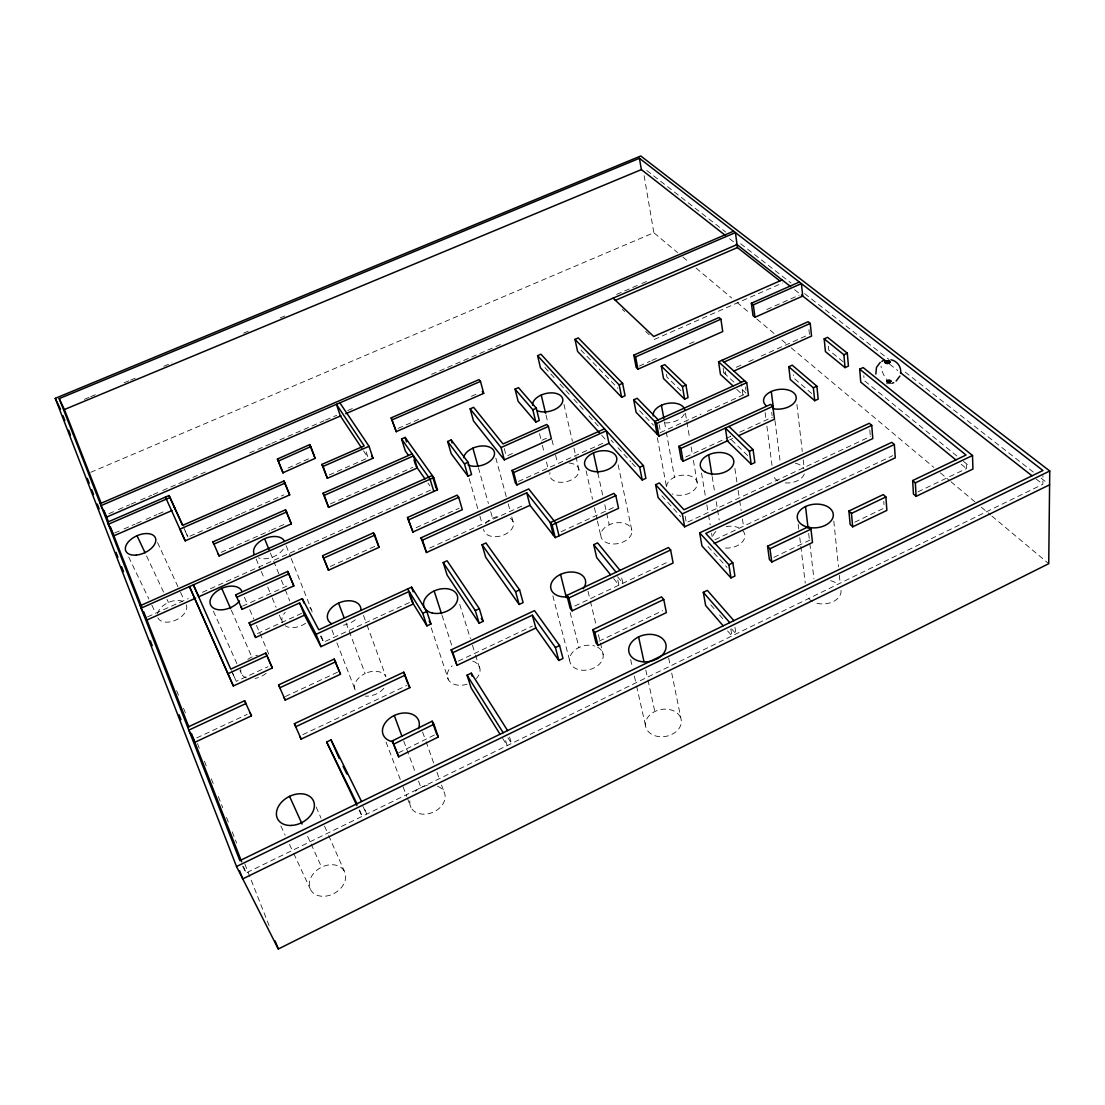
<?xml version="1.0" encoding="UTF-8"?>
<svg xmlns="http://www.w3.org/2000/svg" width="1105" height="1105" viewBox="0 0 1105 1105"><rect width="100%" height="100%" fill="white"/><g stroke="black" fill="none" stroke-linecap="round" stroke-linejoin="round"><path stroke-width="0.75" stroke-dasharray="5 3.75" d="M242.617 866.14L246.07 872.991L1042.844 484.28L1042.913 475.675M889.249 379.844L888.379 382.717M889.718 379.885L887.909 382.675M890.147 379.996L887.495 382.565M890.52 380.148L887.108 382.413M890.823 380.355L886.804 382.206M398.56 752.809L435.08 734.673M599.034 641.19L662.627 610.692M773.914 557.334L810.034 540.014M854.787 522.168L884.262 508.024M917.993 491.836L966.447 468.575L966.24 461.807M302.811 734.659L406.709 685.528M458.354 661.094L532.403 626.079M574.78 606.037L669.409 561.271M714.963 539.737L892.716 455.661M687.863 521.988L870.339 436.475M196.731 737.919L247.133 714.396M285.408 696.523L337.522 672.213M231.442 670.68L236.277 681.343L268.018 666.688M561.133 531.726L616.618 506.104M320.436 636.093L323.641 642.143L410.245 602.156M685.763 456.987L724.397 439.238M725.944 438.533L730.585 436.392M739.853 432.138L772.312 417.234M729.576 439.859L732.684 438.436M257.437 633.552L301.637 613.372M660.196 432.663L700.943 414.154M707.214 411.309L746.4 393.504L740.143 387.772M429.652 548.066L525.124 504.571M242.52 606.148L289.441 584.932M330.257 566.492L376.114 545.76M416.102 527.693L459.238 508.19M518.425 481.435L605.595 442.028M288.018 468.05L310.919 457.788M723.153 368.145L723.844 372.855L726.966 371.46M736.303 367.261L740.972 365.161M748.748 361.666L753.417 359.567M761.193 356.059L807.879 335.064M147.518 616.88L188.278 598.62M202.395 592.308L431.282 489.819M507.844 455.55L515.593 452.069M541.947 440.273L548.149 437.497M639.298 366.045L650.279 361.183M651.84 360.492L656.536 358.407M689.465 343.807L694.161 341.721M766.842 309.497L799.15 295.159M221.18 552.334L235.296 546.077M236.857 545.373L269.786 530.773M271.347 530.082L287.024 523.121M330.464 503.866L412.787 467.346M654.257 339.497L782.492 282.99M185.184 531.077L187.933 537.058L205.212 529.461M206.787 528.77L217.782 523.936M219.356 523.245L239.785 514.267M241.36 513.576L283.792 494.93M329.249 474.943L368.172 457.829L365.686 450.37M398.049 428.395L421.433 418.173M471.324 396.35L479.114 392.952M114.644 533.011L122.489 529.613M124.05 528.922L135.031 524.157M136.592 523.466L144.437 520.054M145.998 519.378L156.979 514.612M158.554 513.922L166.385 510.51M108.925 513.687L116.84 510.275M118.415 509.585L129.492 504.805M131.067 504.129L138.981 500.717M140.556 500.026L151.634 495.247M153.208 494.557L161.123 491.145M162.697 490.468L183.264 481.587M184.839 480.896L205.406 472.015M249.689 452.884L270.255 444.003M271.83 443.326L324.027 420.784M325.602 420.093L336.68 415.314M347.743 410.535L355.658 407.123M431.572 374.333L502.734 343.586M616.604 294.4L640.334 284.151M641.908 283.474L646.66 281.416M90.707 472.318L653.842 232.713L677.614 252.631M84.339 399.319L89.118 397.344M90.707 396.681L95.472 394.692M124.105 382.8L129.009 380.755M130.597 380.106L135.376 378.117M163.871 366.266L171.979 362.896M243.597 333.144L248.376 331.155M280.2 317.922L284.98 315.933M891.058 380.59L886.569 381.971M891.21 380.852L886.431 381.708M891.5 383.463L886.155 383.794M891.265 381.128L886.376 381.432M891.224 381.405L886.417 381.156M891.086 381.681L886.542 380.866M890.879 381.957L886.763 380.603M890.575 382.192L887.066 380.369M890.216 382.385L887.84 380.01M646.77 170.46L725.75 232.091M740.668 243.735L791.028 283.032M804.606 293.626L889.014 359.484M905.202 372.123L1034.363 472.912M1041.159 478.216L1046.877 482.678M729.535 238.708L734.963 242.962M794.647 289.745L800.061 293.985M889.58 364.153L897.73 370.534M1036.062 478.976L1042.844 484.28M843.198 361.805L828.778 350.092L828.322 345.312M956.902 456.02L864.207 380.534L863.806 375.672M963.519 461.407L970.149 466.807M961.17 464.252L966.447 468.575M682.89 257.064L689.492 262.589M696.109 268.128L731.759 298.019M737.049 302.439L750.254 313.516M756.856 319.055L775.337 334.553M781.939 340.078L789.868 346.721M791.194 347.826L933.822 467.374M940.424 472.912L949.678 480.661M950.991 481.766L974.762 501.698M981.364 507.236L990.619 514.985M991.931 516.09L1048.728 563.688M811.747 393.546L793.68 377.951L793.321 374.761M723.844 372.855L733.872 382.04M736.704 389.333L742.947 395.079L741.386 383.96M622.295 309.248L624.753 311.569M645.652 331.348L651.798 337.177M680.998 390.742L666.909 377.04L666.37 373.946M747.671 455.578L730.888 439.251L730.405 436.047M580.885 349.995L617.916 388.311M639.588 410.756L653.594 425.232M544.903 367.523L555.345 378.987M560 384.084L569.282 394.264M573.923 399.361L584.365 410.825M589.006 415.922L598.288 426.116M611.065 440.122L613.385 442.663M618.027 447.76L630.789 461.78M631.95 463.05L637.751 469.418M661.785 495.786L680.749 516.587M707.987 546.492L727.062 567.418M601.728 435.342L606.355 440.453M889.787 382.551L888.834 381.46A12.252 5.401 64.4 0 1 881.044 366.1M710.75 604.849L715.156 609.919M719.548 614.974L725.046 621.3M731.648 628.897L736.054 633.952L734.963 627.309M727.56 630.886L731.952 635.955L730.571 627.64M617.557 576.713L622.875 583.288L621.093 575.194M613.634 578.564L618.924 585.153L617.143 577.072M427.939 483.065L429.9 485.855M363.545 450.84L368.172 457.829M507.913 737.739L511.532 743.485L509.557 737.035M502.665 738.416L507.167 745.613L505.178 739.176M362.91 806.415L366.722 814.136L363.49 806.249M359.139 810.158L362.178 816.346L359.581 810.048M128.691 557.017L148.857 598.979M151.841 605.195L155.57 612.957M146.537 555.912L164.065 593.164M166.993 599.366L168.457 602.474M280.85 825.891L285.145 835.118M289.441 844.331L293.032 852.01M293.75 853.557L310.229 888.89M157.532 542.486L179.839 590.816M180.557 592.377L184.148 600.167M307.66 836.388L310.45 842.549M311.14 844.096L321.596 867.19M213.389 611.162L237.188 664.257M239.992 670.5L241.387 673.622M183.361 526.795L187.933 537.058M232.796 673.511L236.277 681.343M316.182 807.092L321.044 818.156M324.511 826.057L327.978 833.957M328.668 835.532L344.636 871.886A19.213 14.531 -29.4 0 1 324.166 896.279A19.213 14.531 -29.4 0 1 313.64 873.364A19.213 14.531 -29.4 0 1 344.636 871.886M231.318 610.236L251.843 657.047M244.398 597.183L247.078 603.454M249.758 609.725L253.777 619.132M256.471 625.389L269.882 656.743M889.332 382.662L888.296 379.899M256.153 558.95L260.656 569.862M261.305 571.423L264.523 579.227M267.742 587.031L271.609 596.382M272.244 597.943L276.112 607.308M279.33 615.112L282.562 622.916A15.871 10.235 -22.5 0 1 285.214 612.336M270.421 553.066L278.805 573.785M281.374 580.166L284.593 588.136M285.242 589.739L289.745 600.899M286.154 545.677L290.574 556.892M291.209 558.495L311.403 609.739M321.21 635.983L323.641 642.143M176.607 690.611L178.513 695.418M183.554 708.264L185.46 713.07M197.464 743.568L200.613 751.593M204.411 761.221L206.304 766.041M211.359 778.887L214.508 786.912M218.307 796.539L222.727 807.769M226.511 817.396L228.404 822.217M232.202 831.844L236.622 843.087M244.827 863.944L270.103 928.145M243.556 866.582L246.07 872.991M331.97 629.961L334.442 636.356M336.915 642.765L355.506 690.791A16.81 11.616 -21.9 0 1 365.133 673.511L345.824 622.295M386.046 742.063L400.645 780.392M403.076 786.788L406.723 796.373M407.331 797.962L410.977 807.548M403.739 741.068L415.563 773.044M418.519 781.042L420.881 787.437M363.49 615.43L366.432 623.469M367.026 625.085L385.88 676.509A16.81 11.616 -21.9 0 0 365.133 673.511M422.621 732.062L425.48 740.088M426.06 741.69L434.072 764.163M436.945 772.202L439.238 778.624M441.53 785.047L443.823 791.47M431.212 627.806L448.478 679.879M442.041 615.361L452.028 646.259M459.721 604.352L470.426 638.69M472.457 645.237L475.012 653.414M475.509 655.044L480.095 669.754M469.142 478.576L478.023 509.543M479.888 516.063L482.236 524.212M478.382 467.677L488.424 503.507M490.703 511.656L492.526 518.162M495.827 458.009L506.449 497.319M508.217 503.88L509.985 510.427M511.753 516.974L513.521 523.535M504.267 448.561L506.297 456.241M552.859 595.83L569.655 660.61M570.166 612.612L578.965 647.489M539.516 433.616L541.975 443.63M542.389 445.287L544.42 453.63M546.464 461.973L548.923 471.987M546.022 415.024L548.011 423.353M552.003 440.011L554.006 448.354M555.594 455.011L557.597 463.34M587.998 591.203L590.001 599.559M590.402 601.231L596.396 626.286M598.399 634.629L600.001 641.314M600.402 642.986L603.192 654.685M563.964 404.43L572.418 441.309M573.951 448.008L578.951 469.805M586.12 470.868L592.529 499.308M594.421 507.665L597.059 519.378M597.446 521.049L600.844 536.105M630.651 659.575L632.516 667.862M634.38 676.149L636.231 684.451M636.604 686.108L645.555 725.902M597.833 472.995L602.985 496.394M604.822 504.75L606.286 511.435M606.659 513.107L609.228 524.806M645.803 670.058L647.613 678.36M647.972 680.017L654.823 711.537M618.151 464.818L631.839 530.386A15.76 10.387 -11.9 0 1 610.057 543.674A15.76 10.387 -11.9 0 1 607.156 525.911A15.76 10.387 -11.9 0 1 631.839 530.386M668.663 658.055L670.362 666.398M671.716 673.069L681.191 719.769A18.081 13.647 -10.4 0 1 656.536 736.192A18.081 13.647 -10.4 0 1 652.447 712.905A18.081 13.647 -10.4 0 1 681.191 719.769M657.337 437.691L666.384 486.31M659.146 424.596L660.017 429.32M664.478 421.986L665.997 430.356M666.301 432.027L674.492 477.236M685.155 516.228L686.025 521.09M644.118 175.667L653.842 232.713M685.404 413.229L689.7 438.505M691.122 446.917L692.269 453.658M693.415 460.398L697.145 482.291M701.523 473.037L705.446 496.463M706.841 504.833L708.236 513.203M708.512 514.875L710.183 524.916M711.592 533.287L712.145 536.629M712.159 476.545L714.866 493.258M716.22 501.629L717.311 508.314M717.573 509.985L719.203 520.013M734.88 468.52L736.897 481.973M738.154 490.385L739.411 498.797M739.659 500.482L741.179 510.579M742.436 518.991L743.444 525.718M725.363 371.529L725.833 374.678M745.516 387.151L745.958 390.327M765.116 412.455L766 419.278M766.898 426.116L772.022 465.412M774.964 420.508L780.337 463.161M771.691 412.414L772.105 415.618M798.155 524.184L798.763 529.24M799.785 537.652L805.269 583.095M808.667 533.453L809.634 541.864M809.841 543.536L813.929 578.868M796.912 404.444L802.271 451.434M803.238 459.818L804.191 468.216M808.943 329.622L809.44 334.359M833.819 521.118L838.46 566.81M839.33 575.263L840.187 583.73M869.815 429.886L870.201 434.831M883.751 501.311L884.014 504.667M888.779 379.844L888.862 382.717M186.303 604.849A15.622 9.544 -25.1 0 1 175.75 620.112A15.622 9.544 -25.1 0 1 157.822 617.626M157.504 613.91A15.622 9.544 -25.1 0 1 167.49 602.929A15.622 9.544 -25.1 0 1 182.657 601.382M569.103 463.023A14.89 9.296 -13.3 0 1 578.398 473.341A14.89 9.296 -13.3 0 1 560.76 482.305A14.89 9.296 -13.3 0 1 550.014 472.719M305.629 623.261A15.871 10.235 -22.5 0 1 285.283 625.831M309.745 607.695A15.871 10.235 -22.5 0 1 312.163 613.537M510.248 518.245A15.29 9.821 -15.6 0 1 503.783 534.972A15.29 9.821 -15.6 0 1 483.631 529.102M485.509 523.577A15.29 9.821 -15.6 0 1 497.954 516.449M266.112 673.318A16.423 10.76 -24.6 0 1 255.048 678.429M246.305 677.904A16.423 10.76 -24.6 0 1 240.821 669.533M247.865 659.34A16.423 10.76 -24.6 0 1 257.603 655.224M666.591 486.656A15.484 9.89 -9.8 0 1 685.556 475.15A15.484 9.89 -9.8 0 1 695.667 488.3A15.484 9.89 -9.8 0 1 672.144 493.88M804.288 473.99A15.829 10.042 -6.6 0 1 785.296 482.913M777.961 480.855A15.829 10.042 -6.6 0 1 773.362 475.661M795.393 463.23A15.829 10.042 -6.6 0 1 803.888 468.7M383.822 688.291A16.81 11.616 -21.9 0 1 365.424 696.164M742.615 530.455A16.271 10.829 -8.1 0 1 741.648 542.666A16.271 10.829 -8.1 0 1 724.576 547.983M713.084 535.552A16.271 10.829 -8.1 0 1 716.012 531.395M726.22 526.574A16.271 10.829 -8.1 0 1 738.596 527.734M472.719 661.121A16.879 11.92 -18.6 0 1 476.379 678.498M467.139 684.175A16.879 11.92 -18.6 0 1 449.183 680.873A16.879 11.92 -18.6 0 1 452.18 665.845M597.598 647.199A17.058 12.238 -13.6 0 1 592.832 668.484A17.058 12.238 -13.6 0 1 569.641 658.856A17.058 12.238 -13.6 0 1 594.835 646.038M841.029 590.402A17.376 11.975 -4.3 0 1 832.176 602.087A17.376 11.975 -4.3 0 1 813.57 602.073M812.299 601.41A17.376 11.975 -4.3 0 1 806.691 594.877M830.615 580.664A17.376 11.975 -4.3 0 1 838.198 584.752M437.47 786.18A18.302 13.812 -22.9 0 1 443.243 803.473A18.302 13.812 -22.9 0 1 421.585 814.054A18.302 13.812 -22.9 0 1 410.135 799.537M415.342 791.208A18.302 13.812 -22.9 0 1 427.345 785.351M283.253 549.13A16.465 10.042 -21.9 0 1 258.404 557.818M684.368 413.878A16.064 9.683 -10.3 0 1 664.561 422.856M355.271 619.767A17.487 11.451 -21.2 0 1 343.517 625.181"/><path stroke-width="1.5" d="M1049.75 471.006L1048.728 563.688L278.308 949.015L236.511 866.527L55.25 398.339L640.762 155.985L1049.75 471.006L236.511 866.527M900.658 372.841C901.487 366.832 896.929 360.796 890.975 359.788M887.066 363.531L887.95 360.658M899.884 376.059L896.114 381.059M886.597 363.49L888.42 360.713M886.169 363.379L888.848 360.824M880.215 362.412L876.472 367.413L875.864 373.973M885.796 363.227L889.221 360.976M885.478 363.034L889.539 361.169M398.67 756.718L438.326 736.994L433.878 724.272L432.166 721.192L392.275 740.916L398.67 756.718L392.275 740.916M393.905 744.066L433.878 724.272M1049.598 484.805L242.768 878.876L239.647 870.837M852.687 526.823L886.873 510.399L885.879 496.96L883.254 494.598L848.889 511.021L850.146 524.405L852.687 526.823L851.458 513.424L848.889 511.021M859.704 369.153L966.032 455.039L912.661 480.551L913.448 494.018L916.114 496.338L972.911 469.059L972.524 455.495L863.157 367.564L859.704 369.153L860.754 382.123L955.88 459.929M851.458 513.424L885.879 496.96M912.661 480.551L915.341 482.857L972.524 455.495M535.828 627.999L558.84 660.459L562.984 658.47L559.586 645.541L534.502 610.623L451.144 649.878L457 665.334L535.828 627.999L532.334 615.195L452.884 652.641L457 665.334M894.359 444.514L891.804 442.345L699.672 532.845L701.937 545.898L730.971 577.929L734.908 576.037L732.822 562.832L705.764 533.425L894.359 444.514L895.257 457.829L714.12 543.591M723.181 625.817L705.639 605.526L703.305 592.335L707.352 590.388L733.886 620.651M597.998 645.444L666.37 612.626L663.76 599.518L661.55 596.866L592.791 629.698L595.927 642.682L597.998 645.444L594.863 632.447L592.791 629.698M771.787 562.017L812.507 542.472L810.973 529.143L808.487 526.698L767.561 546.243L769.398 559.503L771.787 562.017L769.964 548.743L767.561 546.243M558.84 660.459L555.414 647.544L559.586 645.541M699.672 532.845L728.844 564.724L732.822 562.832M594.863 632.447L663.76 599.518M769.964 548.743L810.973 529.143M356.874 805.517L326.638 741.98L331.044 739.88L361.556 801.526M499.957 734.093L471.144 687.959L467.056 675.21L471.296 673.194L507.582 730.585M301.14 739.121L409.9 687.628L403.781 672.185L294.372 723.706L301.14 739.121L299.717 736.123M572.086 610.844L673.111 563.011L670.638 549.986L668.484 547.528L566.893 595.374L570.125 608.233L572.086 610.844L568.854 597.971L566.893 595.374M405.411 675.017L295.795 726.703L294.372 723.706M568.854 597.971L670.638 549.986M479.142 623.234L483.161 621.341L479.335 608.675L447.097 560.774L443.188 562.556L447.111 575.056L479.142 623.234L475.288 610.568L443.188 562.556M519.143 604.463L523.121 602.598L519.599 589.863L485.938 542.969L482.07 544.737L485.703 557.279L519.143 604.463L515.593 591.727L482.07 544.737M684.644 526.823L872.784 438.575L871.748 425.37L869.29 423.284L683.995 509.75L659.354 482.968L655.61 484.681L658.069 497.499L684.644 526.823L682.31 513.866L655.61 484.681M411.792 601.438L426.944 625.886L430.964 624.007L426.82 611.452L411.557 587.156L318.779 629.809L302.273 598.648L249.15 622.792L255.6 637.502L304.483 615.167L320.975 646.646L413.339 603.952L409.14 591.479L316.085 634.311L320.975 646.646M475.288 610.568L479.335 608.675M515.593 591.727L519.599 589.863M682.31 513.866L871.748 425.37M250.2 712.974L251.47 715.847L194.839 742.298L188.817 730.115L245.904 703.567L244.633 700.694L187.67 727.173M285.228 700.073L340.506 674.243L334.18 659.077L278.584 684.92L285.228 700.073L283.875 697.241M407.579 588.979L422.759 613.33L426.82 611.452M751.22 464.252L749.397 451.296L725.377 428.077L727.325 440.895L751.22 464.252L754.867 462.567L753.058 449.597L728.969 426.433M335.63 661.812L279.924 687.738L278.584 684.92M610.443 574.628L596.672 557.514L593.716 544.696L597.598 542.873L620.029 570.346M233.335 685.998L189.466 586.589L233.335 685.998L272.327 667.986L265.78 653.041L230.752 669.147L193.375 584.849L198.776 596.769M559.033 535.842L555.898 523.176L528.729 488.949L420.977 537.831L422.511 540.138L526.726 492.816L529.972 505.33L555.235 537.61L618.538 508.355L615.817 495.606L613.883 493.369L550.249 522.624L553.425 535.29M749.397 451.296L753.058 449.597M227.782 673.801L267.065 655.735M526.726 492.816L552.072 524.944L615.817 495.606M608.675 443.008L642.226 480.012L645.886 478.327L643.386 465.606L540.925 354.208L537.582 355.658L540.428 367.703L599.421 432.787M738.872 435.591L774.481 419.223L772.851 406.336L770.668 404.375L678.871 446.351L681.122 459.114L683.139 461.213L728.029 440.563M814.717 400.714L818.197 399.112L816.871 386.198L792.216 365.175L788.777 366.736L790.255 379.512L814.717 400.714L813.363 387.8L788.777 366.736M420.977 537.831L426.489 552.514L529.972 505.33M845.035 367.62L848.433 366.073L847.314 353.186L827.562 337.329L824.178 338.862L825.435 351.611L845.035 367.62L843.889 354.746L824.178 338.862M537.582 355.658L639.698 467.291L643.386 465.606M678.871 446.351L680.901 448.437L772.851 406.336M813.363 387.8L816.871 386.198M658.262 419.859L637.184 398.27L633.69 399.83L636.121 412.317L658.981 436.074L748.472 395.397L746.718 382.689L721.993 360.299M843.889 354.746L847.314 353.186M316.085 634.311L299.593 602.943L250.365 625.347L249.15 622.792M744.646 380.797L654.713 421.475L657.061 434.085M242.119 609.297L293.833 585.899L287.742 571.396L235.738 594.794L242.119 609.297L240.959 606.852M328.517 570.208L379.056 547.348L374.83 535.096L373.407 532.831L322.605 555.705L328.517 570.208L322.605 555.705M412.952 532.016L462.346 509.667L458.699 497.319L457.139 495.151L407.483 517.499L412.952 532.016L407.483 517.499M512.043 470.44L515.303 482.844L516.96 484.957L608.966 443.326L606.327 430.812L513.701 472.539L512.043 470.44L604.504 428.823M633.69 399.83L656.632 423.45L746.718 382.689M733.623 371.17L811.553 336.086L810.241 323.434L808.114 321.721L718.582 361.818L720.46 374.388L732.96 385.88M288.999 573.757L236.898 597.225L235.738 594.794M323.931 558.025L374.83 535.096M408.961 519.723L458.699 497.319M684.589 399.154L688.042 397.593L685.943 385.023L664.727 364.622L661.315 366.142L663.525 378.559L684.589 399.154L682.476 386.584L661.315 366.142M282.99 472.774L315.118 458.368L310.85 446.572L309.704 444.638L277.424 459.031L282.99 472.774L277.424 459.031M195.599 598.192L146.91 620.016L141.136 608.151L433.754 477.581L437.47 489.805L198.734 596.797M467.968 476.145L471.573 474.528L468.078 462.263L451.199 439.928L447.635 441.503L451.185 453.63L467.968 476.145L464.459 463.879L447.635 441.503M504.322 459.846L551.367 438.768L548.412 426.42L546.726 424.472L503.037 443.948L473.631 407.331L470.15 408.85L473.493 420.922L504.322 459.846L501.062 447.553L470.15 408.85M723.982 362.095L810.241 323.434M682.476 386.584L685.943 385.023M278.515 461.006L310.85 446.572M464.459 463.879L468.078 462.263M501.062 447.553L548.412 426.42M621.645 397.261L625.085 395.728L622.626 383.352L578.288 337.923L574.973 339.373L577.597 351.445L621.645 397.261L619.173 384.885L574.973 339.373M219.121 555.953L291.361 523.88L285.546 509.792L212.934 541.864L219.121 555.953L218.058 553.716M322.992 493.258L328.613 507.347L417.317 467.968L413.546 455.882L324.248 495.344L322.992 493.258L412.124 453.879M535.828 422.041L539.295 420.494L536.326 408.242L518.48 387.634L515.054 389.14L518.107 401.253L535.828 422.041L532.831 409.789L515.054 389.14M619.173 384.885L622.626 383.352M140.183 605.733L432.262 475.509L435.522 486.186M633.828 355.133L635.61 356.887L720.916 319.193L722.725 331.569L637.944 369.194L636.162 367.44L633.828 355.133L718.996 317.522L720.916 319.193M751.372 303.24L753.334 304.856L801.401 283.626L802.727 296.071L754.95 317.273L752.988 315.629L751.372 303.24L799.371 282.037M286.734 511.933L213.983 544.088L212.934 541.864M532.831 409.789L536.326 408.242M165.432 497.084L185.198 540.856L289.676 494.902L283.985 481.007L182.712 525.331L169.079 495.51L107.503 522.168M361.68 448.05L340.409 416.019L336.417 404.32L364.18 445.895L321.859 464.418L327.37 478.313L373.007 458.23L369.042 446.282L339.843 402.842M782.147 279.938L653.718 336.473L613.109 298.143M285.145 483.037L179.963 529.115L185.198 540.856M321.859 464.418L323.088 466.421L369.042 446.282M408.284 455.149L405.342 450.964L401.557 438.961L405.107 437.414L433.754 477.581M396.253 431.627L483.7 393.366L480.495 381.377L479.018 379.609L391.17 417.87L396.253 431.627L391.17 417.87M172.021 510.51L113.898 535.801L108.207 523.604M392.496 419.72L480.495 381.377M341.003 415.756L106.563 517.099L101.038 505.634L735.419 232.575L737.422 247.561L779.84 280.919M345.755 413.698L737.021 244.578M615.25 300.422L737.422 247.561M108.331 524.267L170.004 497.54M100.251 503.604L733.61 231.166M59.2 398.615L239.854 860.643L1042.954 470.509L639.436 158.305L59.2 398.615L64.408 409.541L641.37 169.604L725.474 235.517M885.243 362.799L889.774 361.404M892.177 383.242L893.71 382.662M885.105 362.537L889.926 361.653M885.05 362.26L889.981 361.929M885.091 361.984L889.939 362.219M885.216 361.708L889.801 362.495M885.437 361.446L889.58 362.758M885.74 361.197L889.29 362.993M736.317 244.025L790.572 286.554M801.429 295.049L885.519 360.962M900.437 372.661L1032.001 475.785M888.917 363.2L886.528 360.838M718.582 361.818L741.165 382.371M703.305 592.335L729.756 622.654M482.236 391.584L483.7 393.366M593.716 544.696L616.065 572.21M532.334 615.195L555.414 647.544M401.557 438.961L430.08 479.225L433.837 491.435M435.494 487.029L437.47 489.805M415.894 465.965L424.997 478.879M888.489 363.365L886.997 360.727M481.269 618.524L483.161 621.341M371.708 456.282L373.007 458.23M451.144 649.878L452.884 652.641M467.056 675.21L503.176 732.726M429.182 621.134L430.964 624.007M379.056 547.348L373.407 532.831M315.118 458.368L309.704 444.638M408.256 684.796L409.9 687.628M289.676 494.902L283.985 481.007M437.179 734.936L438.326 736.994M291.361 523.88L285.546 509.792M293.833 585.899L287.742 571.396M340.506 674.243L334.18 659.077M339.249 758.569L331.044 739.88M343.075 766.29L346.887 774.011M190.668 733.25L193.679 739.342M326.638 741.98L356.97 803.749M55.25 398.339L60.485 409.237M272.327 667.986L265.78 653.041M254.385 634.947L255.6 637.502M137.034 535.732L145.073 552.804M174.231 507.112L182.449 525.082M244.633 700.694L251.47 715.847M289.551 796.346L302.093 824.068M169.079 495.51L175.17 509.156M221.746 588.399L230.641 608.675M284.261 540.87A16.465 10.042 -21.9 0 0 264.592 538.729L269.137 549.876M299.593 602.943L304.483 615.167M302.273 598.648L304.082 603.233M275.145 940.99L278.308 949.015M64.408 409.541L100.873 502.554M104.008 510.579L108.414 521.795M110.293 526.615L141.73 606.797M143.609 611.604L188.872 727.062M191.386 733.485L241.664 861.776M62.971 415.673L64.864 420.549M68.593 430.149L70.471 434.969M87.323 478.396L89.201 483.23M91.687 489.639L93.566 494.488M97.295 504.101L99.188 508.963M116.039 552.39L117.917 557.21M121.619 566.768L123.498 571.589M150.377 640.845L152.241 645.665M179.093 714.825L180.958 719.645M360.962 609.988A17.487 11.451 -21.2 0 0 338.531 603.109L344.014 617.488M394.264 715.488L401.958 736.275M324.248 495.344L328.613 507.347M323.088 466.421L327.37 478.313M403.781 672.185L407.69 683.221M432.166 721.192L436.599 733.913M888.033 363.476L887.467 360.672M409.154 593.647L411.267 599.891M422.759 613.33L426.944 625.886M411.557 587.156L413.118 591.824M434.155 590.968L441.517 613.731M422.511 540.138L426.489 552.514M471.296 673.194L472.305 676.384M414.016 459.929L415.425 464.459M405.107 437.414L406.516 441.917M451.199 439.928L452.069 442.967M472.899 448.147L477.926 466.061M513.701 472.539L516.96 484.957M560.539 574.407L566.395 597.653M552.072 524.944L555.235 537.61M541.229 395.024L545.621 413.353M593.426 452.94L597.833 472.995M638.593 636.881L644.008 661.771M639.698 467.291L642.226 480.012M635.61 356.887L637.944 369.194M656.632 423.45L658.981 436.074M661.439 405.245L663.87 418.643M680.901 448.437L683.139 461.213M639.436 158.305L641.37 169.604M708.65 454.804L711.896 474.874M728.844 564.724L730.971 577.929M753.334 304.856L754.95 317.273M771.304 391.502L773.459 408.56M805.545 506.532L808.087 528.397M915.341 482.857L916.114 496.338M887.55 363.531L887.495 361.915A12.252 5.401 64.4 0 0 881.859 361.611M532.582 405.245A15.429 9.089 -13.5 0 1 550.912 392.869A15.429 9.089 -13.5 0 1 561.105 404.651A15.429 9.089 -13.5 0 1 537.292 410.715M254.219 554.268A16.465 10.042 -21.9 0 1 264.592 538.729M463.63 457.677A15.857 9.614 -15.5 0 1 484.156 445.964A15.857 9.614 -15.5 0 1 492.112 459.169A15.857 9.614 -15.5 0 1 468.009 464.929M239.55 600.913A17.058 10.58 -23.7 0 1 214.26 608.537A17.058 10.58 -23.7 0 1 218.21 590.305A17.058 10.58 -23.7 0 1 241.705 590.913M653.276 415.908A16.064 9.683 -10.3 0 1 667.075 403.477A16.064 9.683 -10.3 0 1 684.824 409.858M765.931 405.494A16.437 9.835 -7.3 0 1 776.345 389.844A16.437 9.835 -7.3 0 1 796.139 398.96A16.437 9.835 -7.3 0 1 772.92 408.712M331.389 623.579A17.487 11.451 -21.2 0 1 338.531 603.109M568.053 596.741A17.777 12.072 -13.8 0 1 550.953 584.462A17.777 12.072 -13.8 0 1 574.255 572.183A17.777 12.072 -13.8 0 1 583.26 588.716M393.339 741.869A19.117 13.702 -22 0 1 383.767 725.336A19.117 13.702 -22 0 1 407.123 713.057A19.117 13.702 -22 0 1 418.477 728.665M655.003 659.892A18.882 13.536 -11 0 1 628.745 648.759A18.882 13.536 -11 0 1 657.613 635.734A18.882 13.536 -11 0 1 656.273 659.326M136.343 555.083A16.188 9.337 -24.3 0 0 155.377 537.817A16.188 9.337 -24.3 0 0 129.976 540.221A16.188 9.337 -24.3 0 0 136.343 555.083M594.048 471.49A16.368 10.18 -12.2 0 0 616.742 458.092A16.368 10.18 -12.2 0 0 591.258 454.058A16.368 10.18 -12.2 0 0 594.048 471.49M705.266 472.042A16.907 10.636 -8.8 0 0 733.292 464.487A16.907 10.636 -8.8 0 0 712.545 453.409A16.907 10.636 -8.8 0 0 705.266 472.042M432.373 613.054A17.57 11.754 -18.2 0 0 457.691 597.819A17.57 11.754 -18.2 0 0 431.751 592.239A17.57 11.754 -18.2 0 0 432.373 613.054M803.252 525.483A18.094 11.824 -5.4 0 0 832.935 517.471A18.094 11.824 -5.4 0 0 809.647 505.04A18.094 11.824 -5.4 0 0 803.252 525.483M291.637 825.435A20.07 14.476 -27.7 0 0 313.406 800.766A20.07 14.476 -27.7 0 0 281.14 802.644A20.07 14.476 -27.7 0 0 291.637 825.435"/></g></svg>
